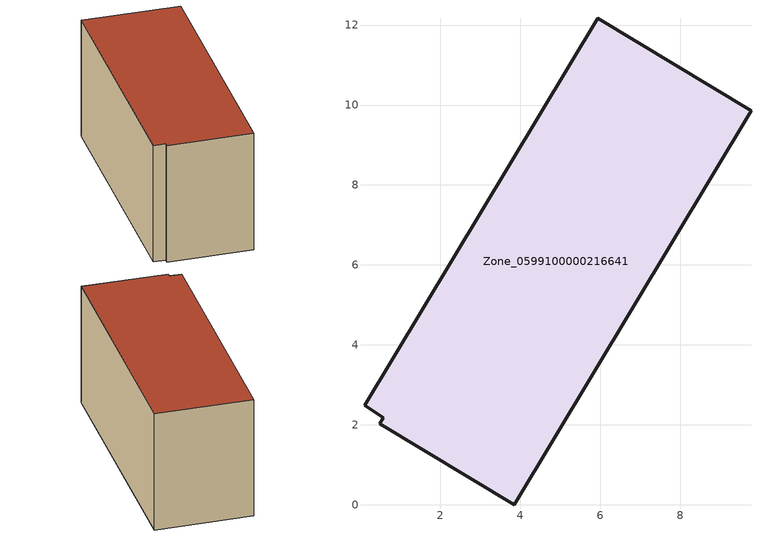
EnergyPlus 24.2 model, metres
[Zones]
Zone_0599100000216641
 floor ground (C_G): 0.48,2.03 0.57,2.18 0.1,2.49 5.93,12.17 9.77,9.85 3.85,0 z0
 wall outside (C_F): 9.77,9.85 5.93,12.17 0.1,2.49 0.57,2.18 0.48,2.03 3.85,0 9.77,9.85 z0:5.83
 roof outside (C_R): 0.57,2.18 0.48,2.03 3.85,0 9.77,9.85 5.93,12.17 0.1,2.49 z5.83
[BUILDING]
Pand.0599100000216641: North Axis=0; Terrain=City; Loads Convergence Tolerance Value=0.04; Temperature Convergence Tolerance Value=0.4; Solar Distribution=FullExterior; Maximum Number of Warmup Days=25; Minimum Number of Warmup Days=1
[Site:Location]
Rotterdam.The.Hague.AP_ZH_NLD Design_Conditions: Latitude=51.96; Longitude=4.45; Time Zone=1; Elevation=-4.5
[SITE:GROUNDTEMPERATURE:BUILDINGSURFACE]
18, 18, 18, 18, 18, 18, 18, 18, 18, 18, 18, 18
[MATERIAL] Thermal Absorptance=0.9; Solar Absorptance=0.7; Visible Absorptance=0.7
Name | Roughness | Thickness | Conductivity | Density | Specific Heat
G.TI.1946-1964 | MediumSmooth | 0.15 | 1 | 540 | 1210
F.TI.1946-1964 | Rough | 0.3 | 0.857143 | 1920 | 840
R.TI.1946-1964 | MediumRough | 0.2 | 0.277778 | 1500 | 1000
[CONSTRUCTION]
C_G: G.TI.1946-1964
C_F: F.TI.1946-1964
C_R: R.TI.1946-1964
[ZONE]
Zone_0599100000216641: Type=1; Multiplier=1; Ceiling Height=Autocalculate; Volume=Autocalculate; Floor Area=autocalculate; Part of Total Floor Area=Yes
[ZONEINFILTRATION:DESIGNFLOWRATE]
Infil_Zone_0599100000216641: Zone or ZoneList or Space or SpaceList=Zone_0599100000216641; Schedule=AlwaysOn; Design Flow Rate Calculation Method=Flow/Area; Flow Rate per Floor Area=0.003; Constant Term Coefficient=1; Temperature Term Coefficient=0; Velocity Term Coefficient=0; Velocity Squared Term Coefficient=0
[HVACTEMPLATE:ZONE:IDEALLOADSAIRSYSTEM]
Zone_0599100000216641: Maximum Heating Supply Air Temperature=50; Minimum Cooling Supply Air Temperature=13; Maximum Heating Supply Air Humidity Ratio=0.0156; Minimum Cooling Supply Air Humidity Ratio=0.0077; Heating Limit=NoLimit; Cooling Limit=NoLimit; Dehumidification Control Type=ConstantSensibleHeatRatio; Cooling Sensible Heat Ratio=0.7; Dehumidification Setpoint=60; Humidification Control Type=None; Humidification Setpoint=30; Outdoor Air Method=None; Outdoor Air Flow Rate per Person=0.00944; Outdoor Air Flow Rate per Zone Floor Area=0; Outdoor Air Flow Rate per Zone=0; Demand Controlled Ventilation Type=None; Outdoor Air Economizer Type=NoEconomizer; Heat Recovery Type=None; Sensible Heat Recovery Effectiveness=0.7; Latent Heat Recovery Effectiveness=0.65
[ZONECONTROL:THERMOSTAT]
ThermostatControl_Zone_0599100000216641: Zone or ZoneList=Zone_0599100000216641; Control Type Schedule=DualSetpointControlType; Control 1=Thermostat_Zone_0599100000216641; Temperature Difference Between Cutout And Setpoint=0
[THERMOSTATSETPOINT:DUALSETPOINT]
Thermostat_Zone_0599100000216641: Heating Setpoint Temperature Schedule=HeatingSetpoint_Zone_0599100000216641; Cooling Setpoint Temperature Schedule=CoolingSetpoint_Zone_0599100000216641
[SCHEDULE:COMPACT]
HeatingSetpoint_Zone_0599100000216641: Through: 12/31, For: AllDays, Until: 24:00, 21
CoolingSetpoint_Zone_0599100000216641: Through: 12/31, For: AllDays, Until: 24:00, 24
DualSetpointControlType: Through: 12/31, For: AllDays, Until: 24:00, 4
AlwaysOn: Through: 12/31, For: AllDays, Until: 24:00, 1
